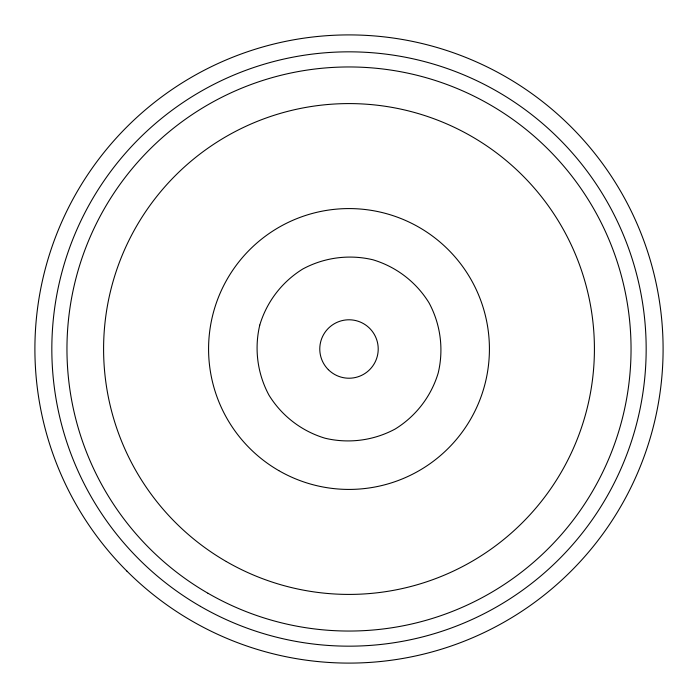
<?xml version="1.0" encoding="UTF-8"?>
<svg xmlns="http://www.w3.org/2000/svg" width="698" height="698" viewBox="0 0 698 698"><rect width="100%" height="100%" fill="white"/><g stroke="black" fill="none" stroke-linecap="round" stroke-linejoin="round"><path stroke-width="1.05" d="M259.769 325.094C254.142 348.817 257.422 373.735 268.992 395.19C281.791 415.947 301.728 431.242 325.094 438.231C348.817 443.858 373.735 440.578 395.19 429.008C415.947 416.209 431.242 396.272 438.231 372.906C443.858 349.183 440.578 324.265 429.008 302.81C416.209 282.053 396.272 266.758 372.906 259.769C349.183 254.142 324.265 257.422 302.81 268.992C282.053 281.791 266.758 301.728 259.769 325.094M328.339 369.661A29.211 29.211 0 0 0 377.217 356.565A29.211 29.211 0 0 0 341.435 320.783A29.211 29.211 0 0 0 328.339 369.661M126.896 571.104A314.1 314.1 0 0 0 652.394 430.291A314.1 314.1 0 0 0 267.709 45.606A314.1 314.1 0 0 0 126.896 571.104M200.413 606.353A297.165 297.165 0 0 0 646.165 349A297.165 297.165 0 0 0 200.413 91.647A297.165 297.165 0 0 0 200.413 606.353M207.978 593.256A282.044 282.044 0 0 0 631.044 349A282.044 282.044 0 0 0 207.978 104.744A282.044 282.044 0 0 0 207.978 593.256M226.292 561.532A245.417 245.417 0 0 0 594.417 349A245.417 245.417 0 0 0 226.292 136.468A245.417 245.417 0 0 0 226.292 561.532M278.79 470.609A140.42 140.42 0 0 0 489.42 349A140.42 140.42 0 0 0 278.79 227.391A140.42 140.42 0 0 0 278.79 470.609"/></g></svg>
